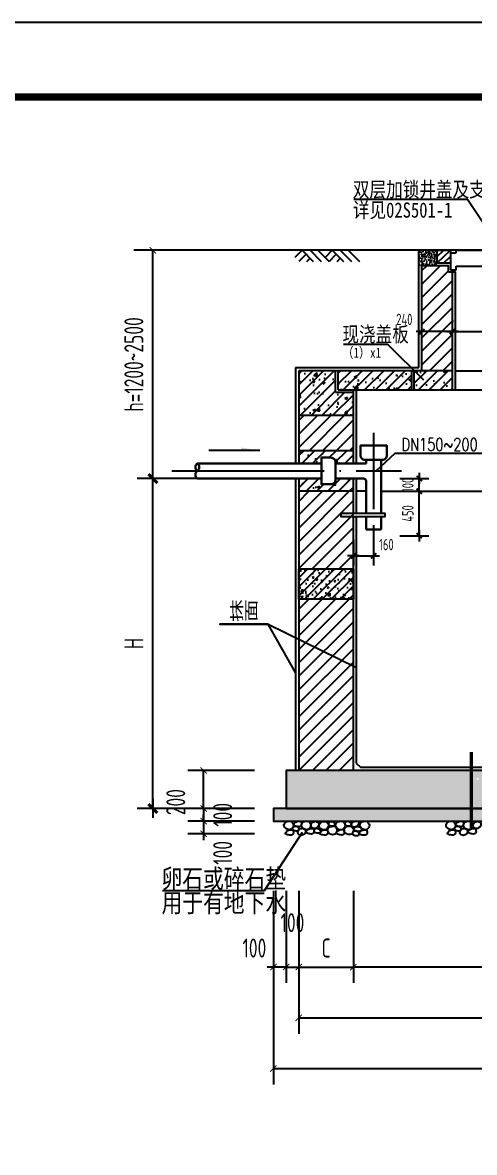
# Model space of a CAD drawing. Header units: millimetres. Extents: x -807114 to -50119, y -468455 to -61603.
# Drawn here: x -72673 to -68868, y -220258 to -210743 of the extents above; entities that cross this region are included whole.
import ezdxf

# ---------------------------------------------------------------- set-up
doc = ezdxf.new("R2010")
doc.units = ezdxf.units.MM
doc.header["$LTSCALE"] = 1000
doc.linetypes.add('DASH', pattern=[0.35, 0.25, -0.1])
doc.linetypes.add('DOTE', pattern=[2.42, 2, -0.2, 0.02, -0.2])
for name, color, linetype in [('A-Wall-Patt', 13, 'Continuous'), ('Anno-Note', 241, 'Continuous'), ('DIM_给水', 3, 'Continuous'), ('DOTE', 8, 'DOTE'), ('PUB_DIM', 3, 'Continuous'), ('PUB_HATCH', 8, 'Continuous'), ('PUB_TEXT', 3, 'Continuous'), ('PUB_TITLE', 4, 'Continuous'), ('WALL', 9, 'Continuous')]:
    doc.layers.add(name, color=color, linetype=linetype)
doc.layers.add('水管', color=130, linetype='Continuous', lineweight=30)
doc.styles.add('_HZDX', font='txt.shx', dxfattribs={"width": 0.8, "bigfont": '@1hztxt.shx'})
doc.styles.add('DIM_FONT', font='tssdeng.shx', dxfattribs={"width": 0.7, "bigfont": 'tssdchn.shx'})
doc.styles.add('宋体', font='simsun.ttc', dxfattribs={"width": 0.8})
doc.dimstyles.new('DIMB50', dxfattribs={"dimscale": 0.5, "dimtxt": 300, "dimasz": 1, "dimexe": 250, "dimexo": 300, "dimgap": 150, "dimtad": 1, "dimdec": 0, "dimzin": 0, "dimdsep": 46, "dimtxsty": 'DIM_FONT', "dimblk": '_DIMX', "dimcen": 0.09, "dimse2": 1, "dimclrt": 7, "dimadec": 0, "dimazin": 0, "dimtfac": 1, "dimtdec": 0, "dimtix": 1, "dimtmove": 2, "dimatfit": 3, "dimldrblk": '_DIMX', "dimfxl": 1, "dimtolj": 1, "dimtzin": 0, "dimarcsym": 0})
doc.dimstyles.new('DIMN30', dxfattribs={"dimscale": 0.3, "dimtxt": 300, "dimasz": 1, "dimexe": 250, "dimexo": 300, "dimgap": 150, "dimtad": 1, "dimdec": 0, "dimzin": 0, "dimdsep": 46, "dimtxsty": 'DIM_FONT', "dimblk": '_DIMX', "dimcen": 0.09, "dimclrt": 7, "dimadec": 0, "dimazin": 0, "dimtfac": 1, "dimtdec": 0, "dimtix": 1, "dimtmove": 2, "dimatfit": 3, "dimldrblk": '_DIMX', "dimfxl": 1, "dimtolj": 1, "dimtzin": 0, "dimarcsym": 0})
doc.dimstyles.new('DIMN50', dxfattribs={"dimscale": 0.5, "dimtxt": 300, "dimasz": 100, "dimexe": 250, "dimexo": 300, "dimgap": 150, "dimtad": 1, "dimdec": 0, "dimzin": 0, "dimdsep": 46, "dimtxsty": 'DIM_FONT', "dimblk": 'ARCHTICK', "dimcen": 0.09, "dimclrt": 7, "dimazin": 2, "dimtfac": 1, "dimtdec": 0, "dimtix": 1, "dimtmove": 2, "dimatfit": 3, "dimfxl": 1, "dimtolj": 1, "dimtzin": 0, "dimarcsym": 0})
pattern_1 = [(45, (0, 0), (-35.35534, 35.35534), []), (50, (0, 0), (143.452, -12.5504), [15, -165]), (355, (0, 0), (-27.7503, 150.4384), [12, -132]), (100.4514, (11.95, -1.05), (115.7019, 137.888), [12.748, -140.2284]), (46.1842, (0, 40), (213.4482, -33.1038), [22.5, -247.5]), (96.6356, (17.79, 37.24), (186.9325, 194.8236), [19.122, -210.3426]), (351.1842, (0, 40), (186.9324, 194.824), [18, -198]), (21, (20, 30), (119.3814, -80.5238), [15, -165]), (326, (20, 30), (48.663, 145.03), [12, -132]), (71.4514, (29.95, 23.29), (168.0445, 64.506), [12.748, -140.2284]), (37.5, (0, 0), (2.43197, 66.57877), [0, -130.4, 0, -134, 0, -132.5]), (7.5, (0, 0), (52.6139, 78.88234), [0, -76.4, 0, -127.4, 0, -50.5]), (327.5, (-44.6, 0), (106.7645, -4.51097), [0, -50, 0, -156, 0, -207]), (317.5, (-64.6, 0), (116.6372, 20.021), [0, -65, 0, -103.6, 0, -147])]
pattern_2 = [(45, (-7818.09, -11352.65), (-53.033, 53.033), [])]
pattern_3 = [(45, (-7818.09, -11352.65), (-42.4264, 42.4264), []), (50, (-7818.09, -11352.65), (215.178, -18.8256), [22.5, -247.5]), (355, (-7818.09, -11352.65), (-41.6254, 225.6576), [18, -198]), (100.4514, (-7800.16, -11354.22), (173.5528, 206.8319), [19.122, -210.3426]), (46.1842, (-7818.1, -11292.65), (320.1723, -49.6557), [33.75, -371.25]), (96.6356, (-7791.4, -11296.8), (280.399, 292.2354), [28.683, -315.514]), (351.1842, (-7818.1, -11292.65), (280.3986, 292.2356), [27, -297]), (21, (-7788.09, -11307.65), (179.0721, -120.7857), [22.5, -247.5]), (326, (-7788.09, -11307.65), (72.9946, 217.545), [18, -198]), (71.4514, (-7773.16, -11317.72), (252.0668, 96.7591), [19.122, -210.3426]), (37.5, (-7818.09, -11352.65), (3.64796, 99.86816), [0, -195.6, 0, -201, 0, -198.75]), (7.5, (-7818.09, -11352.65), (78.92086, 118.3235), [0, -114.6, 0, -191.1, 0, -75.75]), (327.5, (-7884.99, -11352.65), (160.14673, -6.76646), [0, -75, 0, -234, 0, -310.5]), (317.5, (-7914.99, -11352.65), (174.95585, 30.0315), [0, -97.5, 0, -155.4, 0, -220.5])]

# ---------------------------------------------------------------- blocks, each defined once
blk = doc.blocks.new('_ArchTick')
at = {"color": 0, "linetype": 'ByBlock', "const_width": 0.15}
blk.add_lwpolyline([(-0.5, -0.5), (0.5, 0.5)], dxfattribs=at)
blk = doc.blocks.new('*D9219')
at = {"layer": 'Defpoints', "color": 0}
for p in [(1175, 2163.5), (6795, 2163.5), (6795, 613.5)]:
    blk.add_point(p, dxfattribs=at)
at = {"layer": 'PUB_DIM', "color": 0, "lineweight": -2}
for p, q in [((1175, 2013.5), (1175, 488.5)), ((6795, 2013.5), (6795, 488.5)), ((1175, 613.5), (6795, 613.5))]:
    blk.add_line(p, q, dxfattribs=at)
at = {"layer": 'PUB_DIM', "color": 0, "linetype": 'ByBlock', "lineweight": -2, "xscale": 50, "yscale": 50, "zscale": 50, "rotation": 180}
blk.add_blockref('_ArchTick', (1175, 613.5), dxfattribs=at)
at = {"layer": 'PUB_DIM', "color": 0, "linetype": 'ByBlock', "lineweight": -2, "xscale": 50, "yscale": 50, "zscale": 50}
blk.add_blockref('_ArchTick', (6795, 613.5), dxfattribs=at)
at = {"layer": 'PUB_DIM', "color": 7, "insert": (3985, 763.5), "char_height": 150, "attachment_point": 5, "style": 'DIM_FONT'}
blk.add_mtext('\\A1;L', dxfattribs=at)
blk = doc.blocks.new('*D9220')
at = {"layer": 'Defpoints', "color": 0}
for p in [(1375, 2163.5), (6595, 2163.5), (6595, 1013.5)]:
    blk.add_point(p, dxfattribs=at)
at = {"layer": 'PUB_DIM', "color": 0, "lineweight": -2}
for p, q in [((1375, 2013.5), (1375, 888.5)), ((6595, 2013.5), (6595, 888.5)), ((1375, 1013.5), (6595, 1013.5))]:
    blk.add_line(p, q, dxfattribs=at)
at = {"layer": 'PUB_DIM', "color": 0, "linetype": 'ByBlock', "lineweight": -2, "xscale": 50, "yscale": 50, "zscale": 50, "rotation": 180}
blk.add_blockref('_ArchTick', (1375, 1013.5), dxfattribs=at)
at = {"layer": 'PUB_DIM', "color": 0, "linetype": 'ByBlock', "lineweight": -2, "xscale": 50, "yscale": 50, "zscale": 50}
blk.add_blockref('_ArchTick', (6595, 1013.5), dxfattribs=at)
at = {"layer": 'PUB_DIM', "color": 7, "insert": (3987, 1163.5), "char_height": 150, "attachment_point": 5, "style": 'DIM_FONT'}
blk.add_mtext('\\A1;L', dxfattribs=at)
blk = doc.blocks.new('*D9225')
at = {"layer": 'Defpoints', "color": 0}
for p in [(1805, 2163.5), (4727, 2163.5), (1805, 1413.5)]:
    blk.add_point(p, dxfattribs=at)
at = {"layer": 'PUB_DIM', "color": 0, "lineweight": -2}
for p, q in [((1805, 2013.5), (1805, 1288.5)), ((4727, 2013.5), (4727, 1288.5)), ((4727, 1413.5), (1805, 1413.5))]:
    blk.add_line(p, q, dxfattribs=at)
at = {"layer": 'PUB_DIM', "color": 0, "linetype": 'ByBlock', "lineweight": -2, "xscale": 50, "yscale": 50, "zscale": 50, "rotation": 180}
blk.add_blockref('_ArchTick', (1805, 1413.5), dxfattribs=at)
at = {"layer": 'PUB_DIM', "color": 0, "linetype": 'ByBlock', "lineweight": -2, "xscale": 50, "yscale": 50, "zscale": 50}
blk.add_blockref('_ArchTick', (4727, 1413.5), dxfattribs=at)
at = {"layer": 'PUB_DIM', "color": 7, "insert": (3266, 1563.5), "char_height": 150, "attachment_point": 5, "style": 'DIM_FONT'}
blk.add_mtext('\\A1;L', dxfattribs=at)
blk = doc.blocks.new('*D9226')
at = {"layer": 'Defpoints', "color": 0}
for p in [(1175, 2163.5), (1275, 2163.5), (1175, 1413.5)]:
    blk.add_point(p, dxfattribs=at)
at = {"layer": 'PUB_DIM', "color": 0, "lineweight": -2}
for p, q in [((1175, 2013.5), (1175, 1288.5)), ((1275, 2013.5), (1275, 1288.5)), ((1175, 1413.5), (1125, 1413.5)), ((1275, 1413.5), (1175, 1413.5)), ((1275, 1413.5), (1325, 1413.5))]:
    blk.add_line(p, q, dxfattribs=at)
at = {"layer": 'PUB_DIM', "color": 0, "linetype": 'ByBlock', "lineweight": -2, "xscale": 50, "yscale": 50, "zscale": 50}
blk.add_blockref('_ArchTick', (1175, 1413.5), dxfattribs=at)
at = {"layer": 'PUB_DIM', "color": 0, "linetype": 'ByBlock', "lineweight": -2, "xscale": 50, "yscale": 50, "zscale": 50, "rotation": 180}
blk.add_blockref('_ArchTick', (1275, 1413.5), dxfattribs=at)
at = {"layer": 'PUB_DIM', "color": 7, "insert": (1025, 1563.5), "char_height": 150, "attachment_point": 5, "style": 'DIM_FONT'}
blk.add_mtext('\\A1;100', dxfattribs=at)
blk = doc.blocks.new('*D9227')
at = {"layer": 'Defpoints', "color": 0}
for p in [(1275, 2163.5), (1375, 2163.5), (1375, 1413.5)]:
    blk.add_point(p, dxfattribs=at)
at = {"layer": 'PUB_DIM', "color": 0, "lineweight": -2}
for p, q in [((1275, 2013.5), (1275, 1288.5)), ((1375, 2013.5), (1375, 1288.5)), ((1275, 1413.5), (1225, 1413.5)), ((1275, 1413.5), (1375, 1413.5)), ((1375, 1413.5), (1425, 1413.5))]:
    blk.add_line(p, q, dxfattribs=at)
at = {"layer": 'PUB_DIM', "color": 0, "linetype": 'ByBlock', "lineweight": -2, "xscale": 50, "yscale": 50, "zscale": 50}
blk.add_blockref('_ArchTick', (1275, 1413.5), dxfattribs=at)
at = {"layer": 'PUB_DIM', "color": 0, "linetype": 'ByBlock', "lineweight": -2, "xscale": 50, "yscale": 50, "zscale": 50, "rotation": 180}
blk.add_blockref('_ArchTick', (1375, 1413.5), dxfattribs=at)
at = {"layer": 'PUB_DIM', "color": 7, "insert": (1325, 1763.5), "char_height": 150, "attachment_point": 5, "style": 'DIM_FONT'}
blk.add_mtext('\\A1;100', dxfattribs=at)
blk = doc.blocks.new('*D9228')
at = {"layer": 'Defpoints', "color": 0}
for p in [(1375, 2163.5), (1805, 2163.5), (1805, 1413.5)]:
    blk.add_point(p, dxfattribs=at)
at = {"layer": 'PUB_DIM', "color": 0, "lineweight": -2}
for p, q in [((1375, 2013.5), (1375, 1288.5)), ((1805, 2013.5), (1805, 1288.5)), ((1375, 1413.5), (1805, 1413.5))]:
    blk.add_line(p, q, dxfattribs=at)
at = {"layer": 'PUB_DIM', "color": 0, "linetype": 'ByBlock', "lineweight": -2, "xscale": 50, "yscale": 50, "zscale": 50, "rotation": 180}
blk.add_blockref('_ArchTick', (1375, 1413.5), dxfattribs=at)
at = {"layer": 'PUB_DIM', "color": 0, "linetype": 'ByBlock', "lineweight": -2, "xscale": 50, "yscale": 50, "zscale": 50}
blk.add_blockref('_ArchTick', (1805, 1413.5), dxfattribs=at)
at = {"layer": 'PUB_DIM', "color": 7, "insert": (1590, 1563.5), "char_height": 150, "attachment_point": 5, "style": 'DIM_FONT'}
blk.add_mtext('\\A1;C', dxfattribs=at)
blk = doc.blocks.new('_DIMX')
blk.add_line((-150, 0), (150, 0))
at = {"const_width": 50}
blk.add_lwpolyline([(-70, -70), (70, 70)], dxfattribs=at)
blk = doc.blocks.new('*D9392')
at = {"layer": 'Defpoints', "color": 0}
for p in [(225, 5263.5), (1175, 5263.5), (1175, 2663.5)]:
    blk.add_point(p, dxfattribs=at)
at = {"layer": 'PUB_DIM', "color": 0, "lineweight": -2}
for p, q in [((225, 2664), (225, 5263)), ((1025, 2663.5), (100, 2663.5))]:
    blk.add_line(p, q, dxfattribs=at)
at = {"layer": 'PUB_DIM', "color": 0, "linetype": 'ByBlock', "lineweight": -2, "xscale": 0.5, "yscale": 0.5, "zscale": 0.5}
for p, rotation in [((225, 5263.5), 90), ((225, 2663.5), 270)]:
    blk.add_blockref('_DIMX', p, dxfattribs=dict(at, rotation=rotation))
at = {"layer": 'PUB_DIM', "color": 7, "insert": (75, 3963.5), "char_height": 150, "attachment_point": 5, "rotation": 90, "style": 'DIM_FONT'}
blk.add_mtext('\\A1;H', dxfattribs=at)
blk = doc.blocks.new('*D9234')
at = {"layer": 'Defpoints', "color": 0}
for p in [(1175, 2663.5), (625, 2563.5), (1175, 2563.5)]:
    blk.add_point(p, dxfattribs=at)
at = {"layer": 'PUB_DIM', "color": 0, "lineweight": -2}
for p, q in [((625, 2663.5), (625, 2713.5)), ((1025, 2663.5), (500, 2663.5)), ((625, 2663.5), (625, 2563.5)), ((1025, 2563.5), (500, 2563.5)), ((625, 2563.5), (625, 2513.5))]:
    blk.add_line(p, q, dxfattribs=at)
at = {"layer": 'PUB_DIM', "color": 0, "linetype": 'ByBlock', "lineweight": -2, "xscale": 50, "yscale": 50, "zscale": 50}
for p, rotation in [((625, 2663.5), 270), ((625, 2563.5), 90)]:
    blk.add_blockref('_ArchTick', p, dxfattribs=dict(at, rotation=rotation))
at = {"layer": 'PUB_DIM', "color": 7, "insert": (775, 2613.5), "char_height": 150, "attachment_point": 5, "rotation": 90, "style": 'DIM_FONT'}
blk.add_mtext('\\A1;100', dxfattribs=at)
blk = doc.blocks.new('*D9235')
at = {"layer": 'Defpoints', "color": 0}
for p in [(625, 2963.5), (1175, 2963.5), (1175, 2663.5)]:
    blk.add_point(p, dxfattribs=at)
at = {"layer": 'PUB_DIM', "color": 0, "lineweight": -2}
for p, q in [((1025, 2963.5), (500, 2963.5)), ((625, 2663.5), (625, 2963.5)), ((1025, 2663.5), (500, 2663.5))]:
    blk.add_line(p, q, dxfattribs=at)
at = {"layer": 'PUB_DIM', "color": 0, "linetype": 'ByBlock', "lineweight": -2, "xscale": 50, "yscale": 50, "zscale": 50}
for p, rotation in [((625, 2963.5), 90), ((625, 2663.5), 270)]:
    blk.add_blockref('_ArchTick', p, dxfattribs=dict(at, rotation=rotation))
at = {"layer": 'PUB_DIM', "color": 7, "insert": (405.5, 2713.5), "char_height": 150, "attachment_point": 5, "rotation": 90, "style": 'DIM_FONT'}
blk.add_mtext('\\A1;200', dxfattribs=at)
blk = doc.blocks.new('*D9236')
at = {"layer": 'Defpoints', "color": 0}
for p in [(225, 7063), (1175, 7063), (1175, 5263)]:
    blk.add_point(p, dxfattribs=at)
at = {"layer": 'PUB_DIM', "color": 0, "lineweight": -2}
for p, q in [((1025, 7063), (100, 7063)), ((225, 5263), (225, 7063)), ((1025, 5263), (100, 5263))]:
    blk.add_line(p, q, dxfattribs=at)
at = {"layer": 'PUB_DIM', "color": 0, "linetype": 'ByBlock', "lineweight": -2, "xscale": 50, "yscale": 50, "zscale": 50}
for p, rotation in [((225, 7063), 90), ((225, 5263), 270)]:
    blk.add_blockref('_ArchTick', p, dxfattribs=dict(at, rotation=rotation))
at = {"layer": 'PUB_DIM', "color": 7, "insert": (75, 6163), "char_height": 150, "attachment_point": 5, "rotation": 90, "style": 'DIM_FONT'}
blk.add_mtext('\\A1;h=1200~2500', dxfattribs=at)
blk = doc.blocks.new('*D9393')
at = {"layer": 'Defpoints', "color": 0}
for p in [(1805, 4871.6), (1965, 4871.6), (1965, 4653.5)]:
    blk.add_point(p, dxfattribs=at)
at = {"layer": 'PUB_DIM', "color": 0, "lineweight": -2}
for p, q in [((1805, 4781.6), (1805, 4578.5)), ((1965, 4781.6), (1965, 4578.5)), ((1805.3, 4653.5), (1964.7, 4653.5))]:
    blk.add_line(p, q, dxfattribs=at)
at = {"layer": 'PUB_DIM', "color": 0, "linetype": 'ByBlock', "lineweight": -2, "xscale": 0.3, "yscale": 0.3, "zscale": 0.3, "rotation": 180}
blk.add_blockref('_DIMX', (1805, 4653.5), dxfattribs=at)
at = {"layer": 'PUB_DIM', "color": 0, "linetype": 'ByBlock', "lineweight": -2, "xscale": 0.3, "yscale": 0.3, "zscale": 0.3}
blk.add_blockref('_DIMX', (1965, 4653.5), dxfattribs=at)
at = {"layer": 'PUB_DIM', "color": 7, "insert": (2065, 4743.5), "char_height": 90, "attachment_point": 5, "style": 'DIM_FONT'}
blk.add_mtext('\\A1;160', dxfattribs=at)
blk = doc.blocks.new('*D9394')
at = {"layer": 'Defpoints', "color": 0}
for p in [(2082.4, 5263.5), (2324.5, 5263.5), (2082.4, 5163.5)]:
    blk.add_point(p, dxfattribs=at)
at = {"layer": 'PUB_DIM', "color": 0, "lineweight": -2}
for p, q in [((2172.4, 5263.5), (2399.5, 5263.5)), ((2324.5, 5263.8), (2324.5, 5264.1)), ((2324.5, 5163.5), (2324.5, 5263.5)), ((2172.4, 5163.5), (2399.5, 5163.5)), ((2324.5, 5163.2), (2324.5, 5162.9))]:
    blk.add_line(p, q, dxfattribs=at)
at = {"layer": 'PUB_DIM', "color": 0, "linetype": 'ByBlock', "lineweight": -2, "xscale": 0.3, "yscale": 0.3, "zscale": 0.3}
for p, rotation in [((2324.5, 5263.5), 270), ((2324.5, 5163.5), 90)]:
    blk.add_blockref('_DIMX', p, dxfattribs=dict(at, rotation=rotation))
at = {"layer": 'PUB_DIM', "color": 7, "insert": (2234.5, 5213.5), "char_height": 90, "attachment_point": 5, "rotation": 90, "style": 'DIM_FONT'}
blk.add_mtext('\\A1;100', dxfattribs=at)
blk = doc.blocks.new('*D9395')
at = {"layer": 'Defpoints', "color": 0}
for p in [(2082.4, 5163.5), (2324.5, 5163.5), (2082.4, 4813.5)]:
    blk.add_point(p, dxfattribs=at)
at = {"layer": 'PUB_DIM', "color": 0, "lineweight": -2}
for p, q in [((2172.4, 5163.5), (2399.5, 5163.5)), ((2324.5, 4813.8), (2324.5, 5163.2)), ((2172.4, 4813.5), (2399.5, 4813.5))]:
    blk.add_line(p, q, dxfattribs=at)
at = {"layer": 'PUB_DIM', "color": 0, "linetype": 'ByBlock', "lineweight": -2, "xscale": 0.3, "yscale": 0.3, "zscale": 0.3}
for p, rotation in [((2324.5, 5163.5), 90), ((2324.5, 4813.5), 270)]:
    blk.add_blockref('_DIMX', p, dxfattribs=dict(at, rotation=rotation))
at = {"layer": 'PUB_DIM', "color": 7, "insert": (2234.5, 4988.5), "char_height": 90, "attachment_point": 5, "rotation": 90, "style": 'DIM_FONT'}
blk.add_mtext('\\A1;450', dxfattribs=at)
blk = doc.blocks.new('*D9397')
at = {"layer": 'Defpoints', "color": 0}
for p in [(2585.5, 6421.9), (3424.5, 6421.9), (3424.5, 6421.9)]:
    blk.add_point(p, dxfattribs=at)
at = {"layer": 'PUB_DIM', "color": 0, "lineweight": -2}
for p, q in [((2585.5, 6511.9), (2585.5, 6496.9)), ((3424.5, 6511.9), (3424.5, 6496.9)), ((2585.8, 6421.9), (3424.2, 6421.9))]:
    blk.add_line(p, q, dxfattribs=at)
at = {"layer": 'PUB_DIM', "color": 0, "linetype": 'ByBlock', "lineweight": -2, "xscale": 0.3, "yscale": 0.3, "zscale": 0.3, "rotation": 180}
blk.add_blockref('_DIMX', (2585.5, 6421.9), dxfattribs=at)
at = {"layer": 'PUB_DIM', "color": 0, "linetype": 'ByBlock', "lineweight": -2, "xscale": 0.3, "yscale": 0.3, "zscale": 0.3}
blk.add_blockref('_DIMX', (3424.5, 6421.9), dxfattribs=at)
at = {"layer": 'PUB_DIM', "color": 7, "insert": (3005, 6511.9), "char_height": 90, "attachment_point": 5, "style": 'DIM_FONT'}
blk.add_mtext('\\A1;700', dxfattribs=at)
blk = doc.blocks.new('*D9399')
at = {"layer": 'Defpoints', "color": 0}
for p in [(2345.5, 6421.9), (2345.5, 6421.9), (2585.5, 6421.9)]:
    blk.add_point(p, dxfattribs=at)
at = {"layer": 'PUB_DIM', "color": 0, "lineweight": -2}
for p, q in [((2585.2, 6421.9), (2345.8, 6421.9)), ((2345.5, 6331.9), (2345.5, 6346.9)), ((2585.5, 6331.9), (2585.5, 6346.9))]:
    blk.add_line(p, q, dxfattribs=at)
at = {"layer": 'PUB_DIM', "color": 0, "linetype": 'ByBlock', "lineweight": -2, "xscale": 0.3, "yscale": 0.3, "zscale": 0.3, "rotation": 180}
blk.add_blockref('_DIMX', (2345.5, 6421.9), dxfattribs=at)
at = {"layer": 'PUB_DIM', "color": 0, "linetype": 'ByBlock', "lineweight": -2, "xscale": 0.3, "yscale": 0.3, "zscale": 0.3}
blk.add_blockref('_DIMX', (2585.5, 6421.9), dxfattribs=at)
at = {"layer": 'PUB_DIM', "color": 7, "insert": (2206.6, 6517.9), "char_height": 90, "attachment_point": 5, "style": 'DIM_FONT'}
blk.add_mtext('\\A1;240', dxfattribs=at)
blk = doc.blocks.new('*D9250')
at = {"layer": 'Defpoints', "color": 0}
for p in [(1175, 2563.5), (625, 2463.5), (1175, 2463.5)]:
    blk.add_point(p, dxfattribs=at)
at = {"layer": 'PUB_DIM', "color": 0, "lineweight": -2}
for p, q in [((625, 2563.5), (625, 2613.5)), ((1025, 2563.5), (500, 2563.5)), ((625, 2563.5), (625, 2463.5)), ((1025, 2463.5), (500, 2463.5)), ((625, 2463.5), (625, 2413.5))]:
    blk.add_line(p, q, dxfattribs=at)
at = {"layer": 'PUB_DIM', "color": 0, "linetype": 'ByBlock', "lineweight": -2, "xscale": 50, "yscale": 50, "zscale": 50}
for p, rotation in [((625, 2563.5), 270), ((625, 2463.5), 90)]:
    blk.add_blockref('_ArchTick', p, dxfattribs=dict(at, rotation=rotation))
at = {"layer": 'PUB_DIM', "color": 7, "insert": (775, 2313.5), "char_height": 150, "attachment_point": 5, "rotation": 90, "style": 'DIM_FONT'}
blk.add_mtext('\\A1;100', dxfattribs=at)
blk = doc.blocks.new('21421421414214')
at = {"layer": 'PUB_TITLE'}
for points in [[(1970239, -2753496), (2012596, -2753496), (2012596, -2723546), (1970239, -2723546)], [(1971801, -2752782), (2011883, -2752782), (2011883, -2724259), (1971801, -2724259)]]:
    blk.add_lwpolyline(points, close=True, dxfattribs=at)
at = {"layer": 'PUB_TITLE', "const_width": 71.3}
blk.add_lwpolyline([(1971801, -2752782), (2011883, -2752782), (2011883, -2724259), (1971801, -2724259)], close=True, dxfattribs=at)
blk = doc.blocks.new('321214214124124')
blk.add_blockref('21421421414214', (0, 0))
blk = doc.blocks.new('A$C15F36BDA')
h = blk.add_hatch()
h.set_pattern_fill('AN32C', color=256, scale=100, style=0)
h.set_pattern_definition([(0, (-7788.59, -11383.15), (50, 100), [0, -100]), (0, (-7847.09, -11396.65), (50, 100), [0, -100]), (0, (-7814.59, -11397.65), (50, 100), [0, -100]), (0, (-7779.09, -11368.15), (50, 100), [0, -100]), (0, (-7820.59, -11402.65), (50, 100), [0, -100]), (0, (-7769.09, -11305.15), (50, 100), [0, -100]), (0, (-7799.59, -11313.15), (50, 100), [0, -100]), (0, (-7783.59, -11325.65), (50, 100), [0, -100]), (0, (-7865.09, -11327.65), (50, 100), [0, -100]), (0, (-7816.09, -11332.15), (50, 100), [0, -100]), (0, (-7835.09, -11357.65), (50, 100), [0, -100]), (0, (-7834.09, -11395.15), (50, 100), [0, -100]), (0, (-7796.59, -11399.15), (50, 100), [0, -100]), (0, (-7769.09, -11355.15), (50, 100), [0, -100]), (0, (-7862.59, -11370.65), (50, 100), [0, -100]), (0, (-7854.09, -11353.65), (50, 100), [0, -100]), (0, (-7815.09, -11360.65), (50, 100), [0, -100]), (0, (-7829.09, -11375.15), (50, 100), [0, -100]), (0, (-7837.09, -11342.15), (50, 100), [0, -100]), (0, (-7824.59, -11304.65), (50, 100), [0, -100]), (0, (-7858.59, -11391.65), (50, 100), [0, -100]), (0, (-7803.59, -11325.15), (50, 100), [0, -100]), (0, (-7850.09, -11323.65), (50, 100), [0, -100]), (0, (-7858.09, -11310.65), (50, 100), [0, -100]), (130.601294, (-7775.2305, -11336.461), (-249.9999977, 300.0000018), [4.39026, -1839.5186]), (18.43495, (-7782.373, -11334.556), (250, 100), [4.51754, -627.938]), (90, (-7782.373, -11338.84), (50, 100), [4.2857, -195.7143]), (161.56505, (-7778.088, -11340.27), (-250.000002, 99.999993), [4.51754, -627.938]), (53.1301, (-7778.088, -11340.27), (50, 100), [4.7619, -495.2381]), (135, (-7774.278, -11391.223), (-50.000006, 99.999993), [4.0406, -278.8021]), (45, (-7779.992, -11391.223), (50, 100), [4.0406, -278.8021]), (135, (-7777.135, -11394.08), (-50.000006, 99.999993), [4.0406, -278.8021]), (45, (-7777.135, -11394.08), (50, 100), [4.0406, -278.8021]), (116.56505, (-7822.37, -11324.08), (-7e-06, 200), [5.32397, -106.4794]), (180, (-7824.75, -11319.32), (-50, 100), [5.7143, -94.2857]), (63.43495, (-7832.85, -11324.08), (8e-08, 200), [5.32397, -106.4794]), (116.56505, (-7830.47, -11328.84), (-7e-06, 200), [5.32397, -106.4794]), (0, (-7830.47, -11328.84), (50, 100), [5.7143, -94.2857]), (63.43495, (-7824.75, -11328.84), (8e-08, 200), [5.32397, -106.4794]), (107.102728, (-7784.7543, -11357.8893), (-149.9999946, 500.0000019), [6.4769, -2713.8172]), (143.972626, (-7786.659, -11351.699), (-949.9999893, 700.0000002), [6.4769, -1353.6701]), (180, (-7791.9, -11347.89), (-50, 100), [6.19048, -93.8095]), (36.027373, (-7803.326, -11351.699), (949.9999943, 699.9999934), [6.4769, -1353.6701]), (71.56505, (-7805.23, -11357.413), (150.000001, 500), [6.0234, -626.43214]), (107.102728, (-7803.3257, -11363.6036), (-149.9999946, 500.0000019), [6.4769, -2713.8172]), (143.972626, (-7798.0876, -11367.413), (-949.9999893, 700.0000002), [6.4769, -1353.6701]), (0, (-7798.09, -11367.41), (50, 100), [6.19048, -93.8095]), (36.027373, (-7791.897, -11367.413), (949.9999943, 699.9999934), [6.4769, -1353.6701]), (71.56505, (-7786.659, -11363.604), (150.000001, 500), [6.0234, -626.43214]), (150.25512, (-7783.802, -11311.223), (-150, 99.999999), [3.83917, -802.3866]), (90, (-7787.135, -11313.127), (50, 100), [3.80952, -196.19047]), (29.74488, (-7787.135, -11313.127), (150, 99.9999995), [3.83917, -802.3866]), (116.56505, (-7807.135, -11382.175), (-7e-06, 200), [5.32397, -106.4794]), (168.690067, (-7809.516, -11377.413), (-450.000001, 99.9999976), [4.8562, -1014.9476]), (41.185925, (-7818.0876, -11379.794), (1249.9999962, 1099.9999937), [5.06197, -2120.9671]), (90, (-7818.09, -11384.556), (50, 100), [4.7619, -195.2381]), (138.814074, (-7814.278, -11387.8893), (-1249.9999815, 1100.0000103), [5.06197, -2120.9671]), (16.699244, (-7814.278, -11387.8893), (1649.9999972, 499.9999976), [4.97158, -2083.0897]), (60.945396, (-7809.516, -11386.461), (50.0000002, 99.9999997), [4.9027, -2054.2233]), (109.983106, (-7849.04, -11340.2703), (-250.0000013, 699.99999924), [5.57367, -2335.3663]), (155.556045, (-7850.9447, -11335.032), (-650.0000031, 299.99999404), [5.75383, -2410.8553]), (24.443955, (-7861.421, -11335.032), (650.0000009, 299.9999988), [5.75383, -2410.8553]), (70.016893, (-7863.3257, -11340.2703), (250.00000115, 699.9999994), [5.57367, -2335.3663]), (109.983106, (-7861.421, -11345.5084), (-250.0000013, 699.99999924), [5.57367, -2335.3663]), (160.016893, (-7856.183, -11347.413), (-250.0000012, 99.999996), [5.57367, -1164.8963]), (19.983107, (-7856.183, -11347.413), (249.9999997, 100.0000002), [5.57367, -1164.8963]), (70.016893, (-7850.9447, -11345.5084), (250.00000115, 699.9999994), [5.57367, -2335.3663]), (122.005383, (-7811.897, -11349.318), (-50.000007, 99.999995), [4.49237, -938.90574]), (18.43495, (-7818.564, -11346.937), (250, 100), [4.51754, -627.938]), (90, (-7818.564, -11351.223), (50, 100), [4.2857, -195.7143]), (161.56505, (-7814.278, -11352.651), (-250.000002, 99.999993), [4.51754, -627.938]), (54.462322, (-7814.278, -11352.651), (349.9999998, 499.9999997), [4.09634, -1716.3687]), (116.56505, (-7840.945, -11373.6), (-7e-06, 200), [5.32397, -106.4794]), (180, (-7843.33, -11368.84), (-50, 100), [5.2381, -94.7619]), (59.036243, (-7851.421, -11373.604), (50, 99.9999995), [5.5533, -1160.637]), (120.963756, (-7848.564, -11378.3655), (-50.000007, 99.9999954), [5.5533, -1160.637]), (0, (-7848.56, -11378.37), (50, 100), [5.2381, -94.7619]), (63.43495, (-7843.33, -11378.366), (8e-08, 200), [5.32397, -106.4794])])
h.paths.add_polyline_path([(2465.5, 7063), (2320.5, 7063), (2320.5, 6943), (2345.5, 6943), (2465.5, 6943), (2465.5, 6963)])
h = blk.add_hatch()
h.set_pattern_fill('AN31C', color=256, scale=300, style=0)
h.set_pattern_definition(pattern_3)
h.paths.add_polyline_path([(1805, 5483.5), (1375, 5483.5), (1375, 5383.5), (1552.6, 5383.5), (1552.6, 5428.5), (1627.6, 5428.5, -0.414214), (1665.1, 5391), (1665.1, 5383.5), (1805, 5383.5)])
h.paths.add_polyline_path([(1552.6, 5263.5), (1375, 5263.5), (1375, 5163.5), (1805, 5163.5), (1805, 5263.5), (1665.1, 5263.5), (1665.1, 5256, -0.414214), (1627.6, 5218.5), (1552.6, 5218.5)])
at = {"layer": 'A-Wall-Patt'}
h = blk.add_hatch(dxfattribs=at)
h.set_pattern_fill('AN31C', color=256, scale=300, style=0)
h.set_pattern_definition([(45, (-7818.09, -11302.65), (-42.4264, 42.4264), []), (50, (-7818.09, -11302.65), (215.178, -18.8256), [22.5, -247.5]), (355, (-7818.09, -11302.65), (-41.6254, 225.6576), [18, -198]), (100.4514, (-7800.16, -11304.22), (173.5528, 206.8319), [19.122, -210.3426]), (46.1842, (-7818.1, -11242.65), (320.1723, -49.6557), [33.75, -371.25]), (96.6356, (-7791.4, -11246.8), (280.399, 292.2354), [28.683, -315.514]), (351.1842, (-7818.1, -11242.65), (280.3986, 292.2356), [27, -297]), (21, (-7788.09, -11257.65), (179.0721, -120.7857), [22.5, -247.5]), (326, (-7788.09, -11257.65), (72.9946, 217.545), [18, -198]), (71.4514, (-7773.16, -11267.72), (252.0668, 96.7591), [19.122, -210.3426]), (37.5, (-7818.09, -11302.65), (3.64796, 99.86816), [0, -195.6, 0, -201, 0, -198.75]), (7.5, (-7818.09, -11302.65), (78.92086, 118.3235), [0, -114.6, 0, -191.1, 0, -75.75]), (327.5, (-7884.99, -11302.65), (160.14673, -6.76646), [0, -75, 0, -234, 0, -310.5]), (317.5, (-7914.99, -11302.65), (174.9559, 30.0315), [0, -97.5, 0, -155.4, 0, -220.5])])
h.paths.add_polyline_path([(1665, 5943.5), (1665, 6113.5), (1375, 6113.5), (1375, 5763.5), (1805, 5763.5), (1805, 5943.5)])
h = blk.add_hatch(dxfattribs=at)
h.set_pattern_fill('AN31C', color=256, scale=300, style=0)
h.set_pattern_definition(pattern_3)
h.paths.add_polyline_path([(2265.5, 5963.5), (2265.5, 6113.5), (1685, 6113.5), (1685, 5963.5)])
h = blk.add_hatch(dxfattribs=at)
h.set_pattern_fill('AN31C', color=256, scale=300, style=0)
h.set_pattern_definition(pattern_3)
h.paths.add_polyline_path([(2585.5, 5963.5), (2585.5, 6113.5), (2285.5, 6113.5), (2285.5, 5963.5)])
h = blk.add_hatch(dxfattribs=at)
h.set_pattern_fill('钢筋混凝土', color=256, scale=20, style=0)
h.set_pattern_definition(pattern_1)
h.paths.add_polyline_path([(1805, 4553.5), (1805, 4313.5), (1375, 4313.5), (1375, 4553.5)])
h = blk.add_hatch(dxfattribs=at)
h.set_pattern_fill('钢筋混凝土', color=256, scale=20, style=0)
h.set_pattern_definition(pattern_1)
h.paths.add_polyline_path([(6695, 2963.5), (2785, 2963.5), (2785, 2904.6, -0.414214), (2792.5, 2897.1, -0.414214), (2785, 2889.6), (2785, 2663.5), (6695, 2663.5)])
h.paths.add_polyline_path([(2785, 2889.6, -0.414214), (2777.5, 2897.1, -0.414214), (2785, 2904.6), (2785, 2963.5), (2735, 2963.5), (2735, 2663.5), (2785, 2663.5)])
h.paths.add_polyline_path([(2735, 2963.5), (1375, 2963.5), (1275, 2963.5), (1275, 2663.5), (2735, 2663.5)])
at = {"layer": 'Anno-Note'}
h = blk.add_hatch(dxfattribs=at)
h.set_pattern_fill('ANSI31', color=256, scale=600, style=0)
h.set_pattern_definition(pattern_2)
h.paths.add_polyline_path([(2585.5, 6893), (2555.5, 6893), (2555.5, 6943), (2345.5, 6943), (2345.5, 6113.5), (2585.5, 6113.5)])
h = blk.add_hatch(dxfattribs=at)
h.set_pattern_fill('ANSI31', color=256, scale=600, style=0)
h.set_pattern_definition(pattern_2)
h.paths.add_polyline_path([(1805, 5483.5), (1805, 5763.5), (1375, 5763.5), (1375, 5483.5)])
h = blk.add_hatch(dxfattribs=at)
h.set_pattern_fill('ANSI31', color=256, scale=600, style=0)
h.set_pattern_definition(pattern_2)
h.paths.add_polyline_path([(1375, 4553.5), (1805, 4553.5), (1805, 5163.5), (1375, 5163.5)])
h.paths.add_polyline_path([(6166.5, 4553.5), (6595, 4553.5), (6595, 5063.5), (6166.5, 5063.5)])
h = blk.add_hatch(dxfattribs=at)
h.set_pattern_fill('ANSI31', color=256, scale=600, style=0)
h.set_pattern_definition(pattern_2)
h.paths.add_polyline_path([(6166.5, 2963.5), (6595, 2963.5), (6595, 4313.5), (6166.5, 4313.5)])
h.paths.add_polyline_path([(4967, 4013.5), (4727, 4013.5), (4727, 2963.5), (4967, 2963.5)])
h.paths.add_polyline_path([(1805, 4313.5), (1375, 4313.5), (1375, 2963.5), (1805, 2963.5)])
h = blk.add_hatch(dxfattribs=at)
h.set_pattern_fill('AN33C', color=256, scale=300, style=0)
h.set_pattern_definition([(50, (-7816.09, -11452.65), (215.178, -18.8256), [22.5, -247.5]), (355, (-7816.09, -11452.65), (-41.6254, 225.6576), [18, -198]), (100.4514, (-7798.16, -11454.22), (173.5528, 206.8319), [19.122, -210.3426]), (46.1842, (-7816.1, -11392.65), (320.1723, -49.6557), [33.75, -371.25]), (96.6356, (-7789.4, -11396.8), (280.399, 292.2354), [28.683, -315.514]), (351.1842, (-7816.1, -11392.65), (280.3986, 292.2356), [27, -297]), (21, (-7786.09, -11407.65), (179.0721, -120.7857), [22.5, -247.5]), (326, (-7786.09, -11407.65), (72.9946, 217.545), [18, -198]), (71.4514, (-7771.16, -11417.72), (252.0668, 96.7591), [19.122, -210.3426]), (37.5, (-7816.09, -11452.65), (3.64796, 99.86816), [0, -195.6, 0, -201, 0, -198.75]), (7.5, (-7816.09, -11452.65), (78.92086, 118.3235), [0, -114.6, 0, -191.1, 0, -75.75]), (327.5, (-7882.99, -11452.65), (160.14673, -6.76646), [0, -75, 0, -234, 0, -310.5]), (317.5, (-7912.99, -11452.65), (174.95585, 30.0315), [0, -97.5, 0, -155.4, 0, -220.5])])
h.paths.add_polyline_path([(6797, 2663.5), (1277, 2663.5), (1177, 2663.5), (1177, 2563.5), (6797, 2563.5)])
for p, q in [((7895, 7063), (75, 7063)), ((2320.5, 6138.5), (2320.5, 7063)), ((2465.5, 6963), (2570.5, 7063)), ((2465.5, 7013), (2518, 7063)), ((2518, 6963), (2570.5, 7013)), ((2585.5, 6893), (2610.5, 6893)), ((2610.5, 5963.5), (2610.5, 6893)), ((1350, 6138.5), (2320.5, 6138.5)), ((1685, 6113.5), (1665, 6113.5)), ((2285.5, 6113.5), (2265.5, 6113.5)), ((1805, 5943.5), (1805, 5963.5)), ((1830, 5383.5), (1830, 5963.5)), ((2265.5, 5963.5), (2285.5, 5963.5)), ((2585.5, 5963.5), (3424.5, 5963.5)), ((1830, 4988.5), (1830, 5263.5)), ((1905, 5163.5), (1830, 5163.5)), ((2025, 5163.5), (4702, 5163.5)), ((1830, 3018.5), (1830, 4963.5)), ((1830, 3018.5), (1860, 2988.5)), ((1860, 2988.5), (4672, 2988.5))]:
    blk.add_line(p, q)
at = {"linetype": 'DASH'}
blk.add_line((2610.5, 6113.5), (3399.5, 6113.5), dxfattribs=at)
for points in [[(3005, 7013), (2705.1, 7462.3), (1809.1, 7462.3)], [(2360.6, 6038.5), (2076.5, 6320.9), (1726.5, 6320.9)], [(1350, 6138.5), (1350, 5383.5)], [(1985, 5323.5), (2134.3, 5462.8), (2834.3, 5462.8)], [(1350, 5263.5), (1350, 2963.5)], [(1705, 4988.5), (1705, 4963.5), (2055, 4963.5), (2055, 4988.5), (1705, 4988.5)], [(1350, 3735.3), (1133.1, 4114.9), (753.4, 4114.9), (1133.1, 4114.9), (1830, 3773.3)], [(1275, 2663.5), (1175, 2663.5), (1175, 2563.5), (6795, 2563.5), (6795, 2663.5), (1275, 2663.5)], [(1401.4, 2473), (1100.9, 2015.5), (301, 2015.5)]]:
    blk.add_lwpolyline(points)
for points in [[(1316.3, 2562.5), (1276.2, 2558.4), (1258.3, 2532.6), (1282.2, 2500.1), (1314.6, 2500.1), (1333.3, 2532.6), (1316.3, 2562.5)], [(1327.9, 2495.5), (1287.7, 2489.6), (1269.8, 2465.6), (1293.7, 2455.3), (1326.1, 2457.9), (1331.2, 2465.6), (1327.9, 2495.5)], [(1349.1, 2524.1), (1335.2, 2521.8), (1327.2, 2496.1), (1354.5, 2485.9), (1371.1, 2490.2), (1376.2, 2503.2), (1349.1, 2524.1)], [(1391.6, 2562.5), (1351.4, 2556.6), (1333.6, 2532.6), (1357.5, 2522.3), (1389.8, 2524.9), (1394.9, 2532.6), (1391.6, 2562.5)], [(1400.9, 2508.2), (1389.6, 2504.4), (1366.1, 2480.2), (1378, 2455.4), (1410.4, 2455.4), (1429.2, 2487.8), (1400.9, 2508.2)], [(1453.2, 2562.1), (1413, 2558), (1395.2, 2532.2), (1419.1, 2499.7), (1451.5, 2499.7), (1470.2, 2532.2), (1453.2, 2562.1)], [(1489.7, 2504.8), (1449.5, 2498.9), (1431.7, 2474.9), (1455.5, 2464.6), (1487.9, 2467.1), (1493, 2474.9), (1489.7, 2504.8)], [(1505.4, 2563.1), (1494.1, 2559.3), (1470.7, 2535.1), (1482.6, 2510.3), (1515, 2510.3), (1533.8, 2542.7), (1505.4, 2563.1)], [(1519.3, 2507.5), (1505.3, 2505.3), (1497.4, 2479.6), (1524.6, 2469.3), (1541.3, 2473.7), (1546.3, 2486.6), (1519.3, 2507.5)], [(1592.8, 2560.7), (1552.6, 2556.6), (1534.7, 2530.8), (1558.6, 2498.4), (1591, 2498.4), (1609.7, 2530.8), (1592.8, 2560.7)], [(1598.8, 2495.5), (1558.6, 2489.6), (1540.8, 2465.6), (1564.7, 2455.3), (1597.1, 2457.9), (1602.2, 2465.6), (1598.8, 2495.5)], [(1660, 2522.9), (1619.8, 2518.8), (1602, 2493), (1625.8, 2460.5), (1658.2, 2460.5), (1677, 2493), (1660, 2522.9)], [(1632.7, 2561.7), (1618.7, 2559.4), (1610.8, 2533.8), (1638, 2523.5), (1654.7, 2527.8), (1659.7, 2540.8), (1632.7, 2561.7)], [(1722.8, 2561.6), (1682.6, 2557.4), (1664.8, 2531.7), (1688.7, 2499.2), (1721.1, 2499.2), (1739.8, 2531.7), (1722.8, 2561.6)], [(1728.9, 2496.4), (1688.7, 2490.5), (1670.9, 2466.5), (1694.7, 2456.2), (1727.1, 2458.7), (1732.2, 2466.5), (1728.9, 2496.4)], [(1790.1, 2523.8), (1749.9, 2519.6), (1732, 2493.9), (1755.9, 2461.4), (1788.3, 2461.4), (1807, 2493.9), (1790.1, 2523.8)], [(1762.8, 2562.5), (1748.8, 2560.3), (1740.9, 2534.6), (1768.1, 2524.3), (1784.7, 2528.7), (1789.8, 2541.6), (1762.8, 2562.5)], [(1810.1, 2560.2), (1798.8, 2553.6), (1790.3, 2525.9), (1818.1, 2517.7), (1832.3, 2523.8), (1846.2, 2558.3), (1810.1, 2560.2)], [(1860.6, 2515.9), (1825.8, 2519.1), (1808, 2495.1), (1831.9, 2484.8), (1864.2, 2487.4), (1869.3, 2495.1), (1860.6, 2515.9)], [(1908.6, 2494.5), (1868.4, 2488.6), (1850.6, 2464.6), (1874.5, 2454.3), (1906.9, 2456.8), (1912, 2464.6), (1908.6, 2494.5)], [(1914, 2561.8), (1873.8, 2557.6), (1856, 2531.8), (1879.8, 2499.4), (1912.2, 2499.4), (1931, 2531.8), (1914, 2561.8)], [(2593.5, 2562.5), (2553.3, 2558.4), (2535.4, 2532.6), (2559.3, 2500.1), (2591.7, 2500.1), (2610.4, 2532.6), (2593.5, 2562.5)], [(2605, 2495.5), (2564.8, 2489.6), (2546.9, 2465.6), (2570.8, 2455.3), (2603.2, 2457.9), (2608.3, 2465.6), (2605, 2495.5)], [(2626.2, 2524.1), (2612.3, 2521.8), (2604.3, 2496.1), (2631.6, 2485.9), (2648.2, 2490.2), (2653.3, 2503.2), (2626.2, 2524.1)], [(2668.7, 2562.5), (2628.5, 2556.6), (2610.7, 2532.6), (2634.6, 2522.3), (2666.9, 2524.9), (2672, 2532.6), (2668.7, 2562.5)], [(2678, 2508.2), (2666.7, 2504.4), (2643.2, 2480.2), (2655.2, 2455.4), (2687.5, 2455.4), (2706.3, 2487.8), (2678, 2508.2)], [(2730.3, 2562.1), (2690.1, 2558), (2672.3, 2532.2), (2696.2, 2499.7), (2728.6, 2499.7), (2747.3, 2532.2), (2730.3, 2562.1)], [(2766.8, 2504.8), (2726.6, 2498.9), (2708.8, 2474.9), (2732.6, 2464.6), (2765, 2467.1), (2770.1, 2474.9), (2766.8, 2504.8)], [(2782.5, 2563.1), (2771.2, 2559.3), (2747.8, 2535.1), (2759.7, 2510.3), (2792.1, 2510.3), (2810.9, 2542.7), (2782.5, 2563.1)], [(1823.5, 2486.6), (1809.6, 2484.3), (1801.6, 2458.7), (1828.9, 2448.4), (1845.5, 2452.7), (1850.6, 2465.7), (1823.5, 2486.6)]]:
    blk.add_spline(points, degree=3)
at = {"layer": 'DOTE', "ltscale": 0.6}
blk.add_line((375, 5323.5), (2185, 5323.5), dxfattribs=at)
at = {"layer": 'DOTE', "ltscale": 0.3}
blk.add_lwpolyline([(1965, 5623.5), (1965, 4578.5)], dxfattribs=at)
at = {"layer": 'PUB_DIM'}
blk.add_lwpolyline([(1067.1, 5484), (666.2, 5484)], dxfattribs=at)
at = {"layer": 'PUB_DIM', "const_width": 25}
blk.add_lwpolyline([(2735, 2508.9), (2735, 3108.9)], dxfattribs=at)
at = {"layer": 'PUB_DIM'}
blk.add_solid([(1067.1, 5484), (923.1, 5508), (923.1, 5484)], dxfattribs=at)
at = {"layer": 'PUB_HATCH'}
for p, q in [((1400.3, 7063), (1344, 7006.7)), ((1490.3, 6973), (1400.3, 7063)), ((1553.3, 6973), (1463.3, 7063)), ((1616.3, 6973), (1526.3, 7063)), ((1638.8, 7063), (1582.5, 7006.7)), ((1728.8, 6973), (1638.8, 7063)), ((1791.8, 6973), (1701.8, 7063)), ((1854.8, 6973), (1764.8, 7063)), ((1431.8, 7031.5), (1375.5, 6975.2)), ((1463.3, 7000), (1436.3, 6973)), ((1670.3, 7031.5), (1614, 6975.2)), ((1701.8, 7000), (1674.8, 6973))]:
    blk.add_line(p, q, dxfattribs=at)
at = {"layer": 'WALL'}
for p, q in [((2465.5, 6963), (2465.5, 7063)), ((2465.5, 7063), (2570.5, 7063)), ((2570.5, 7063), (2570.5, 6908)), ((2570.5, 7043), (2615.5, 7043)), ((2615.5, 7043), (2615.5, 7063)), ((2615.5, 7063), (3394.5, 7063)), ((2465.5, 6963), (2570.5, 6963)), ((2345.5, 6113.5), (2345.5, 6943)), ((2345.5, 6943), (2555.5, 6943)), ((2555.5, 6893), (2555.5, 6943)), ((2555.5, 6893), (2585.5, 6893)), ((2570.5, 6908), (2615.5, 6908)), ((2585.5, 5963.5), (2585.5, 6893)), ((2615.5, 6908), (2615.5, 6938)), ((2615.5, 6938), (3394.5, 6938)), ((1375, 6113.5), (1375, 5383.5)), ((1665, 6113.5), (1375, 6113.5)), ((1665, 5943.5), (1665, 6113.5)), ((1685, 5963.5), (1685, 6113.5)), ((2265.5, 6113.5), (1685, 6113.5)), ((2265.5, 5963.5), (2265.5, 6113.5)), ((2285.5, 5963.5), (2285.5, 6113.5)), ((2585.5, 6113.5), (2285.5, 6113.5)), ((1665, 5943.5), (1805, 5943.5)), ((1685, 5963.5), (2265.5, 5963.5)), ((1805, 5383.5), (1805, 5943.5)), ((2285.5, 5963.5), (2585.5, 5963.5)), ((1375, 5763.5), (1805, 5763.5)), ((1805, 5483.5), (1375, 5483.5)), ((1375, 5263.5), (1375, 2963.5)), ((1805, 4987.9), (1805, 5263.5)), ((1805, 5163.5), (1375, 5163.5)), ((1805, 2963.5), (1805, 4963.5))]:
    blk.add_line(p, q, dxfattribs=at)
blk.add_lwpolyline([(1805, 4313.5), (1375, 4313.5), (1375, 4553.5), (1805, 4553.5)], close=True, dxfattribs=at)
blk.add_lwpolyline([(1375, 2963.5), (1275, 2963.5), (1275, 2663.5), (6695, 2663.5), (6695, 2963.5), (1375, 2963.5)], dxfattribs=at)
at = {"layer": '水管'}
for p, q in [((575, 5383.5), (1552.5, 5383.5)), ((1665, 5383.5), (1905, 5383.5)), ((1905, 5383.5), (1905, 5411)), ((2025, 4988.5), (2025, 5411)), ((575, 5263.5), (1552.5, 5263.5)), ((1665, 5263.5), (1885, 5263.5)), ((1905, 4988.5), (1905, 5243.5)), ((1905, 4863.5), (1905, 4963.5)), ((2025, 4863.5), (2025, 4963.5)), ((2025, 4863.5), (1905, 4863.5))]:
    blk.add_line(p, q, dxfattribs=at)
for points in [[(1897.5, 5411, -0.414214), (1860, 5448.5), (1860, 5523.5), (2070, 5523.5), (2070, 5448.5, -0.414214), (2032.5, 5411), (1897.5, 5411)], [(575, 5263.5, -0.505199), (575, 5323.5, 0.505199), (575, 5383.5)], [(575, 5323.5, -0.505199), (575, 5383.5)], [(1665.1, 5256, -0.414214), (1627.6, 5218.5), (1552.6, 5218.5), (1552.6, 5428.5), (1627.6, 5428.5, -0.414214), (1665.1, 5391), (1665.1, 5256)]]:
    blk.add_lwpolyline(points, format="xyb", dxfattribs=at)
blk.add_arc((1885, 5243.5), 20, 0, 90, dxfattribs=at)
at = {"layer": 'PUB_TEXT'}
for s, height, style, width, p in [('双层加锁井盖及支座', 120, '宋体', 0.8, (1801, 7482.3)), ('详见02S501-1', 120, '宋体', 0.8, (1801, 7320.1)), ('现浇盖板', 120, '宋体', 0.8, (1718.5, 6340.9)), ('（1）x1', 80, '宋体', 0.8, (1718.5, 6215.5)), ('DN150~200', 100, '_HZDX', 0.75, (2184.3, 5482.8)), ('抹面', 150, '_HZDX', 0.8, (827.3, 4139.9)), ('卵石或碎石垫', 150, '宋体', 0.8, (292.9, 2035.5)), ('用于有地下水', 150, '宋体', 0.8, (292.9, 1845.5))]:
    blk.add_text(s, height=height, dxfattribs=dict(at, style=style, width=width)).set_placement(p)
at = {"layer": 'PUB_DIM'}
for p1, p2, distance, text, dimstyle, picture, middle in [((1175, 5263), (1175, 7063), 950, 'h=1200~2500', 'DIMN50', '*D9236', (75, 6163)), ((2585.5, 6421.9), (3424.5, 6421.9), 0, '700', 'DIMN30', '*D9397', (3005, 6511.9)), ((1175, 2663.5), (1175, 5263.5), 950, 'H', 'DIMB50', '*D9392', (75, 3963.5)), ((2082.4, 4813.5), (2082.4, 5163.5), -242.1, '450', 'DIMN30', '*D9395', (2234.5, 4988.5)), ((1175, 2163.5), (6795, 2163.5), -1550, 'L', 'DIMN50', '*D9219', (3985, 763.5)), ((1375, 2163.5), (1805, 2163.5), -750, 'C', 'DIMN50', '*D9228', (1590, 1563.5)), ((4727, 2163.5), (1805, 2163.5), 750, 'L', 'DIMN50', '*D9225', (3266, 1563.5))]:
    dim = blk.add_aligned_dim(p1=p1, p2=p2, distance=distance, text=text, dimstyle=dimstyle, dxfattribs=at)
    dim.commit()
    dim.dimension.update_dxf_attribs({"geometry": picture, "text_midpoint": middle})
for base, p1, p2, angle, dimstyle, picture, middle, dimtype in [((2345.5, 6421.9), (2585.5, 6421.9), (2345.5, 6421.9), 180, 'DIMN30', '*D9399', (2206.6, 6517.9), 161), ((1965, 4653.5), (1805, 4871.6), (1965, 4871.6), 0, 'DIMN30', '*D9393', (2065, 4743.5), 161), ((625, 2563.5), (1175, 2663.5), (1175, 2563.5), 270, 'DIMN50', '*D9234', (775, 2613.5), 129), ((625, 2463.5), (1175, 2563.5), (1175, 2463.5), 270, 'DIMN50', '*D9250', (775, 2313.5), 129), ((1175, 1413.5), (1275, 2163.5), (1175, 2163.5), 180, 'DIMN50', '*D9226', (1025, 1563.5), 129), ((1375, 1413.5), (1275, 2163.5), (1375, 2163.5), 0, 'DIMN50', '*D9227', (1325, 1763.5), 129)]:
    dim = blk.add_linear_dim(base=base, p1=p1, p2=p2, angle=angle, dimstyle=dimstyle, dxfattribs=at)
    dim.commit()
    dim.dimension.update_dxf_attribs({"geometry": picture, "text_midpoint": middle, "dimtype": dimtype})
dim = blk.add_aligned_dim(p1=(2082.4, 5163.5), p2=(2082.4, 5263.5), distance=-242.1, dimstyle='DIMN30', dxfattribs=at)
dim.commit()
dim.dimension.update_dxf_attribs({"geometry": '*D9394', "text_midpoint": (2234.5, 5213.5)})
for base, p1, p2, angle, text, picture, middle in [((625, 2963.5), (1175, 2663.5), (1175, 2963.5), 90, '200', '*D9235', (405.5, 2713.5)), ((6595, 1013.5), (1375, 2163.5), (6595, 2163.5), 0, 'L', '*D9220', (3987, 1163.5))]:
    dim = blk.add_linear_dim(base=base, p1=p1, p2=p2, angle=angle, text=text, dimstyle='DIMN50', dxfattribs=at)
    dim.commit()
    dim.dimension.update_dxf_attribs({"geometry": picture, "text_midpoint": middle, "dimtype": 129})
blk = doc.blocks.new('化粪池大样图')
at = {"xscale": 1.068556769290367, "yscale": 1.068556769290367, "zscale": 1.068556769290367}
blk.add_blockref('A$C15F36BDA', (1125559.9, 387428.2), dxfattribs=at)

msp = doc.modelspace()

# ---------------------------------------------------------------- block references
at = {"layer": 'DIM_给水', "color": 1}
msp.add_blockref('化粪池大样图', (-1197375.8, -607636.1), dxfattribs=at)
at = {"layer": 'PUB_TITLE', "xscale": 0.8800000000000001, "yscale": 0.8800000000000001, "zscale": 0.8800000000000001}
msp.add_blockref('321214214124124', (-1821203.3, 2185977.3), dxfattribs=at)

doc.saveas('drawing.dxf')
